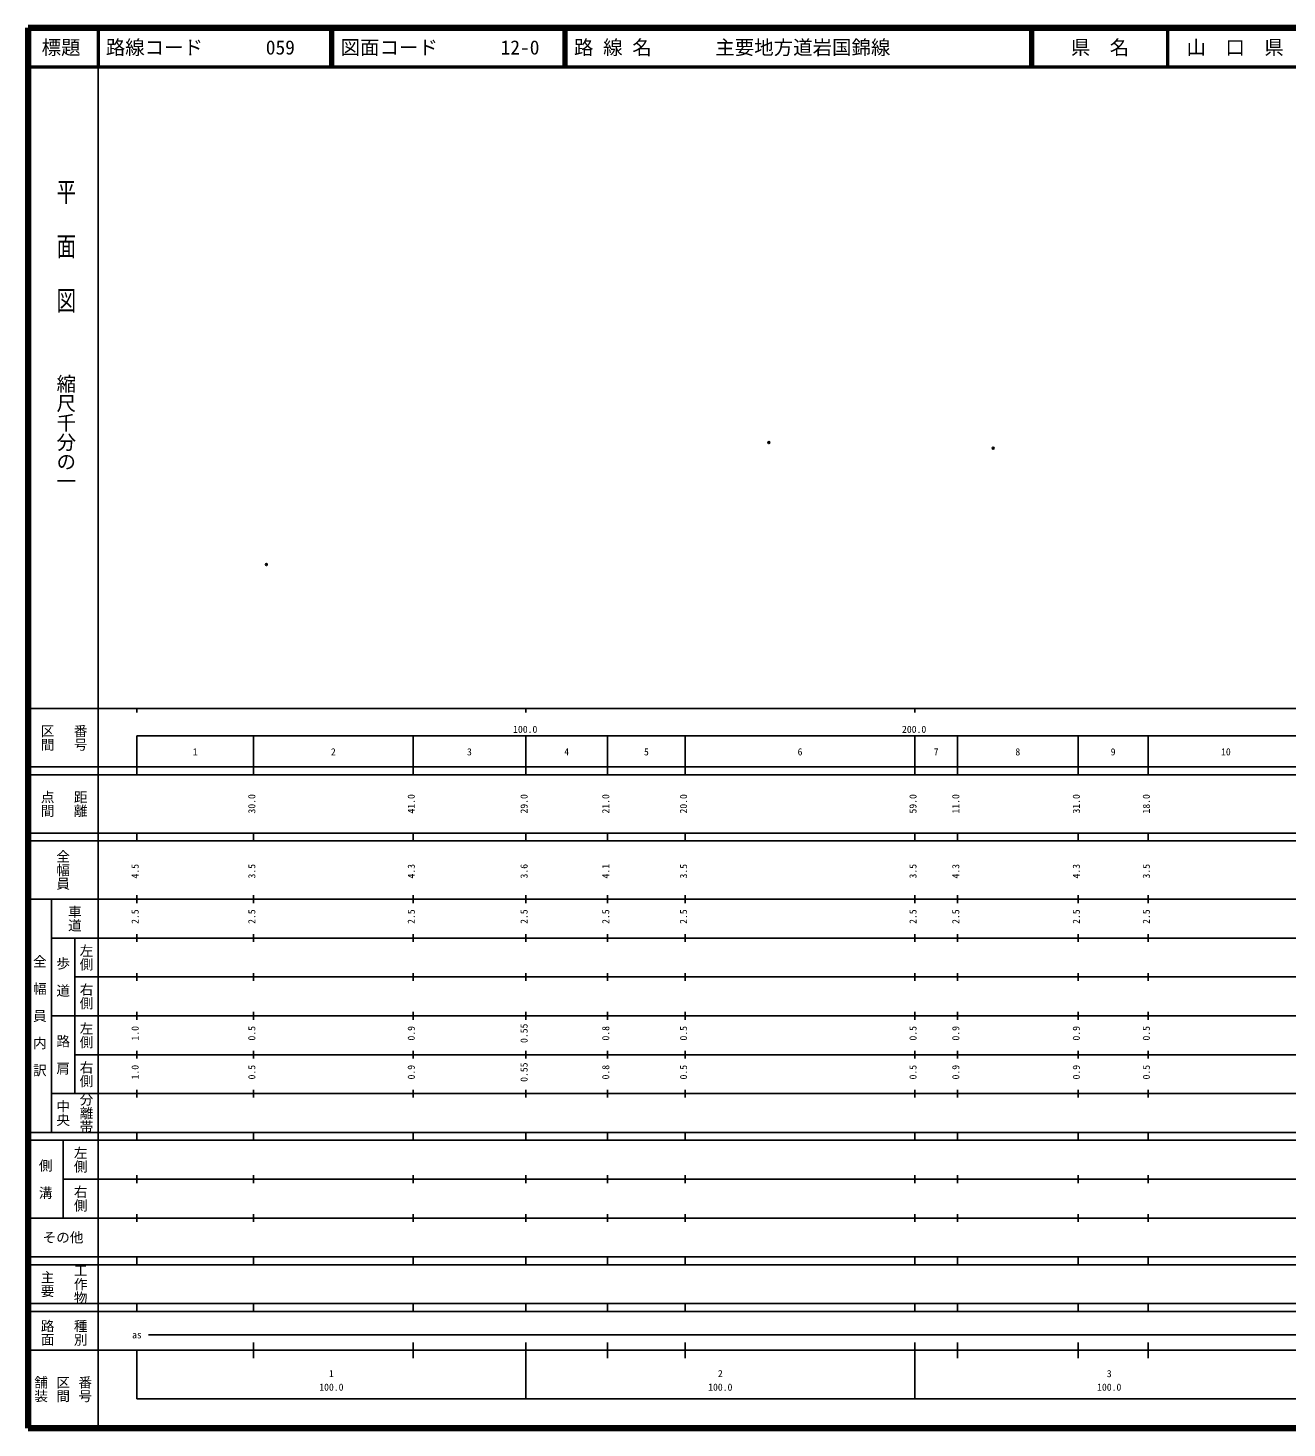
# Model space of a CAD drawing. Units: millimetres on the paper. Extents: x 40 to 680, y 20 to 380.
# Drawn here: x 40 to 363.7, y 20 to 380 of the extents above; entities that cross this region are included whole.
import ezdxf
from ezdxf.enums import TextEntityAlignment as Align

# ---------------------------------------------------------------- set-up
doc = ezdxf.new("R2010")
doc.units = ezdxf.units.MM
doc.header["$PDMODE"] = 32
doc.header["$PDSIZE"] = 0.5
doc.layers.add('M-OTRS', color=6, linetype='Continuous')
doc.layers.add('M-TTL-TXT', color=7, linetype='Continuous')
for name, color, linetype, lineweight in [('M-TTL', 2, 'Continuous', 140), ('M-TTL-BAND', 7, 'Continuous', 25), ('M-TTL-LINE', 7, 'Continuous', 50)]:
    doc.layers.add(name, color=color, linetype=linetype, lineweight=lineweight)
doc.styles.add('@ＭＳ ゴシック', font='')
doc.styles.add('ＭＳ ゴシック', font='')
doc.styles.get('@ＭＳ ゴシック').set_extended_font_data('@MS Gothic')
doc.styles.get('ＭＳ ゴシック').set_extended_font_data('MS Gothic')

msp = doc.modelspace()

# ---------------------------------------------------------------- linework, layer by layer
at = {"layer": 'M-OTRS'}
for p in [(230.499, 273.387), (288.193, 271.94), (101.286, 242.023)]:
    msp.add_point(p, dxfattribs=at)
at = {"layer": 'M-TTL'}
for p, q in [((40, 380), (40, 20)), ((680, 380), (40, 380)), ((40, 20), (680, 20))]:
    msp.add_line(p, q, dxfattribs=at)
at = {"layer": 'M-TTL-BAND'}
for p, q in [((58, 370), (58, 20)), ((40, 205), (579, 205)), ((68, 205), (68, 204)), ((168, 205), (168, 204)), ((268, 205), (268, 204)), ((68, 198), (579, 198)), ((68, 198), (68, 188)), ((98, 188), (98, 198)), ((139, 188), (139, 198)), ((168, 188), (168, 198)), ((189, 188), (189, 198)), ((209, 188), (209, 198)), ((268, 188), (268, 198)), ((279, 188), (279, 198)), ((310, 188), (310, 198)), ((328, 188), (328, 198)), ((40, 190), (579, 190)), ((40, 188), (579, 188)), ((40, 173), (579, 173)), ((68, 171), (68, 173)), ((98, 171), (98, 173)), ((139, 171), (139, 173)), ((168, 171), (168, 173)), ((189, 171), (189, 173)), ((209, 171), (209, 173)), ((268, 171), (268, 173)), ((279, 171), (279, 173)), ((310, 171), (310, 173)), ((328, 171), (328, 173)), ((40, 171), (579, 171)), ((40, 156), (579, 156)), ((46, 96), (46, 156)), ((68, 155), (68, 157)), ((98, 155), (98, 157)), ((139, 155), (139, 157)), ((168, 155), (168, 157)), ((189, 155), (189, 157)), ((209, 155), (209, 157)), ((268, 155), (268, 157)), ((279, 155), (279, 157)), ((310, 155), (310, 157)), ((328, 155), (328, 157)), ((46, 146), (579, 146)), ((52, 146), (52, 106)), ((68, 145), (68, 147)), ((98, 145), (98, 147)), ((139, 145), (139, 147)), ((168, 145), (168, 147)), ((189, 145), (189, 147)), ((209, 145), (209, 147)), ((268, 145), (268, 147)), ((279, 145), (279, 147)), ((310, 145), (310, 147)), ((328, 145), (328, 147)), ((68, 135), (68, 137)), ((98, 135), (98, 137)), ((139, 135), (139, 137)), ((168, 135), (168, 137)), ((189, 135), (189, 137)), ((209, 135), (209, 137)), ((268, 135), (268, 137)), ((279, 135), (279, 137)), ((310, 135), (310, 137)), ((328, 135), (328, 137)), ((52, 136), (579, 136)), ((46, 126), (579, 126)), ((68, 125), (68, 127)), ((98, 125), (98, 127)), ((139, 125), (139, 127)), ((168, 125), (168, 127)), ((189, 125), (189, 127)), ((209, 125), (209, 127)), ((268, 125), (268, 127)), ((279, 125), (279, 127)), ((310, 125), (310, 127)), ((328, 125), (328, 127)), ((52, 116), (579, 116)), ((68, 115), (68, 117)), ((98, 115), (98, 117)), ((139, 115), (139, 117)), ((168, 115), (168, 117)), ((189, 115), (189, 117)), ((209, 115), (209, 117)), ((268, 115), (268, 117)), ((279, 115), (279, 117)), ((310, 115), (310, 117)), ((328, 115), (328, 117)), ((46, 106), (579, 106)), ((68, 105), (68, 107)), ((98, 105), (98, 107)), ((139, 105), (139, 107)), ((168, 105), (168, 107)), ((189, 105), (189, 107)), ((209, 105), (209, 107)), ((268, 105), (268, 107)), ((279, 105), (279, 107)), ((310, 105), (310, 107)), ((328, 105), (328, 107)), ((40, 96), (579, 96)), ((40, 94), (579, 94)), ((49, 94), (49, 74)), ((68, 94), (68, 96)), ((98, 94), (98, 96)), ((139, 94), (139, 96)), ((168, 94), (168, 96)), ((189, 94), (189, 96)), ((209, 94), (209, 96)), ((268, 94), (268, 96)), ((279, 94), (279, 96)), ((310, 94), (310, 96)), ((328, 94), (328, 96)), ((49, 84), (579, 84)), ((68, 83), (68, 85)), ((98, 83), (98, 85)), ((139, 83), (139, 85)), ((168, 83), (168, 85)), ((189, 83), (189, 85)), ((209, 83), (209, 85)), ((268, 83), (268, 85)), ((279, 83), (279, 85)), ((310, 83), (310, 85)), ((328, 83), (328, 85)), ((40, 74), (579, 74)), ((68, 73), (68, 75)), ((98, 73), (98, 75)), ((139, 73), (139, 75)), ((168, 73), (168, 75)), ((189, 73), (189, 75)), ((209, 73), (209, 75)), ((268, 73), (268, 75)), ((279, 73), (279, 75)), ((310, 73), (310, 75)), ((328, 73), (328, 75)), ((40, 64), (579, 64)), ((40, 62), (579, 62)), ((68, 62), (68, 64)), ((98, 62), (98, 64)), ((139, 62), (139, 64)), ((168, 62), (168, 64)), ((189, 62), (189, 64)), ((209, 62), (209, 64)), ((268, 62), (268, 64)), ((279, 62), (279, 64)), ((310, 62), (310, 64)), ((328, 62), (328, 64)), ((40, 52), (579, 52)), ((68, 50), (68, 52)), ((98, 50), (98, 52)), ((139, 50), (139, 52)), ((168, 50), (168, 52)), ((189, 50), (189, 52)), ((209, 50), (209, 52)), ((268, 50), (268, 52)), ((279, 50), (279, 52)), ((310, 50), (310, 52)), ((328, 50), (328, 52)), ((40, 50), (579, 50)), ((71, 44), (565, 44)), ((40, 40), (579, 40)), ((68, 40), (68, 27.5)), ((98, 38), (98, 42)), ((139, 38), (139, 42)), ((168, 27.5), (168, 42)), ((189, 38), (189, 42)), ((209, 38), (209, 42)), ((268, 27.5), (268, 42)), ((279, 38), (279, 42)), ((310, 38), (310, 42)), ((328, 38), (328, 42)), ((68, 27.5), (579, 27.5))]:
    msp.add_line(p, q, dxfattribs=at)
at = {"layer": 'M-TTL-LINE'}
for p, q in [((58, 380), (58, 370)), ((117.75, 380), (117.75, 370)), ((118.25, 380), (118.25, 370)), ((177.75, 380), (177.75, 370)), ((178.25, 380), (178.25, 370)), ((297.75, 380), (297.75, 370)), ((298.25, 380), (298.25, 370)), ((333, 380), (333, 370)), ((40, 370), (680, 370))]:
    msp.add_line(p, q, dxfattribs=at)

# ---------------------------------------------------------------- texts
at = {"layer": 'M-TTL-BAND', "style": '@ＭＳ ゴシック', "width": 1.4}
msp.add_text('平  面  図', height=3.666, rotation=270, dxfattribs=at).set_placement((49.777, 306.475), align=Align.MIDDLE_RIGHT)
at = {"layer": 'M-TTL-BAND', "style": '@ＭＳ ゴシック'}
msp.add_text('縮尺千分の一', height=3.666, rotation=270, dxfattribs=at).set_placement((49.777, 261.03), align=Align.MIDDLE_RIGHT)
for s, p in [('区間', (45, 197.5)), ('番号', (53.5, 197.5)), ('点間', (45, 180.5)), ('距離', (53.5, 180.5)), ('全幅員', (49, 163.5)), ('車道', (52, 151)), ('左側', (55, 141)), ('全\u3000幅\u3000員\u3000内\u3000訳', (43, 126)), ('歩\u3000道', (49, 136)), ('右側', (55, 131)), ('左側', (55, 121)), ('路\u3000肩', (49, 116)), ('右側', (55, 111)), ('分離帯', (55, 101)), ('中央', (49, 101)), ('左側', (53.5, 89)), ('側\u3000溝', (44.5, 84)), ('右側', (53.5, 79)), ('工作物', (53.5, 57)), ('主要', (45, 57)), ('路面', (45, 44.5)), ('種別', (53.5, 44.5)), ('舗装', (43.333, 30)), ('区間', (49, 30)), ('番号', (54.667, 30))]:
    msp.add_text(s, height=2.566, rotation=270, dxfattribs=at).set_placement(p, align=Align.MIDDLE_CENTER)
at = {"layer": 'M-TTL-BAND', "style": 'ＭＳ ゴシック'}
for s, p in [('100.0', (167.844, 198.195)), ('200.0', (267.844, 198.195)), ('1', (83, 192.405)), ('2', (118.5, 192.405)), ('3', (153.5, 192.405)), ('4', (178.5, 192.405)), ('5', (199, 192.405)), ('6', (238.5, 192.405)), ('7', (273.5, 192.405)), ('8', (294.5, 192.405)), ('9', (319, 192.405)), ('10', (348, 192.405)), ('as', (68, 42.5)), ('1', (118, 32.523)), ('2', (218, 32.523)), ('3', (318, 32.523)), ('100.0', (118, 29.033)), ('100.0', (218, 29.033)), ('100.0', (318, 29.033))]:
    msp.add_text(s, height=1.833, dxfattribs=at).set_placement(p, align=Align.BOTTOM_CENTER)
for s, p in [('30.0', (99, 180.5)), ('41.0', (140, 180.5)), ('29.0', (169, 180.5)), ('21.0', (190, 180.5)), ('20.0', (210, 180.5)), ('59.0', (269, 180.5)), ('11.0', (280, 180.5)), ('31.0', (311, 180.5)), ('18.0', (329, 180.5)), ('4.5', (69, 163.174)), ('3.5', (99, 163.174)), ('4.3', (140, 163.174)), ('3.6', (169, 163.174)), ('4.1', (190, 163.174)), ('3.5', (210, 163.174)), ('3.5', (269, 163.174)), ('4.3', (280, 163.174)), ('4.3', (311, 163.174)), ('3.5', (329, 163.174)), ('2.5', (69, 151.5)), ('2.5', (99, 151.5)), ('2.5', (140, 151.5)), ('2.5', (169, 151.5)), ('2.5', (190, 151.5)), ('2.5', (210, 151.5)), ('2.5', (269, 151.5)), ('2.5', (280, 151.5)), ('2.5', (311, 151.5)), ('2.5', (329, 151.5)), ('1.0', (69, 121.5)), ('0.5', (99, 121.5)), ('0.9', (140, 121.5)), ('0.55', (169, 121.5)), ('0.8', (190, 121.5)), ('0.5', (210, 121.5)), ('0.5', (269, 121.5)), ('0.9', (280, 121.5)), ('0.9', (311, 121.5)), ('0.5', (329, 121.5)), ('1.0', (69, 111.5)), ('0.5', (99, 111.5)), ('0.9', (140, 111.5)), ('0.55', (169, 111.5)), ('0.8', (190, 111.5)), ('0.5', (210, 111.5)), ('0.5', (269, 111.5)), ('0.9', (280, 111.5)), ('0.9', (311, 111.5)), ('0.5', (329, 111.5))]:
    msp.add_text(s, height=1.833, rotation=90, dxfattribs=at).set_placement(p, align=Align.BOTTOM_CENTER)
msp.add_text('その他', height=2.566, dxfattribs=at).set_placement((49, 69), align=Align.MIDDLE_CENTER)
at = {"layer": 'M-TTL-TXT', "style": 'ＭＳ ゴシック'}
for s, p in [('標題', (48.5, 375)), ('県\u3000名', (315.625, 375)), ('山\u3000口\u3000県', (350.375, 375))]:
    msp.add_text(s, height=3.666, dxfattribs=at).set_placement(p, align=Align.MIDDLE_CENTER)
for s, p in [('路線コード', (60, 375)), ('059', (101.142, 375)), ('図面コード', (120.38, 375)), ('12-0', (161.521, 375)), ('路 線 名', (180.38, 375)), ('主要地方道岩国錦線', (216.734, 375))]:
    msp.add_text(s, height=3.666, dxfattribs=at).set_placement(p, align=Align.MIDDLE_LEFT)

doc.saveas('drawing.dxf')
